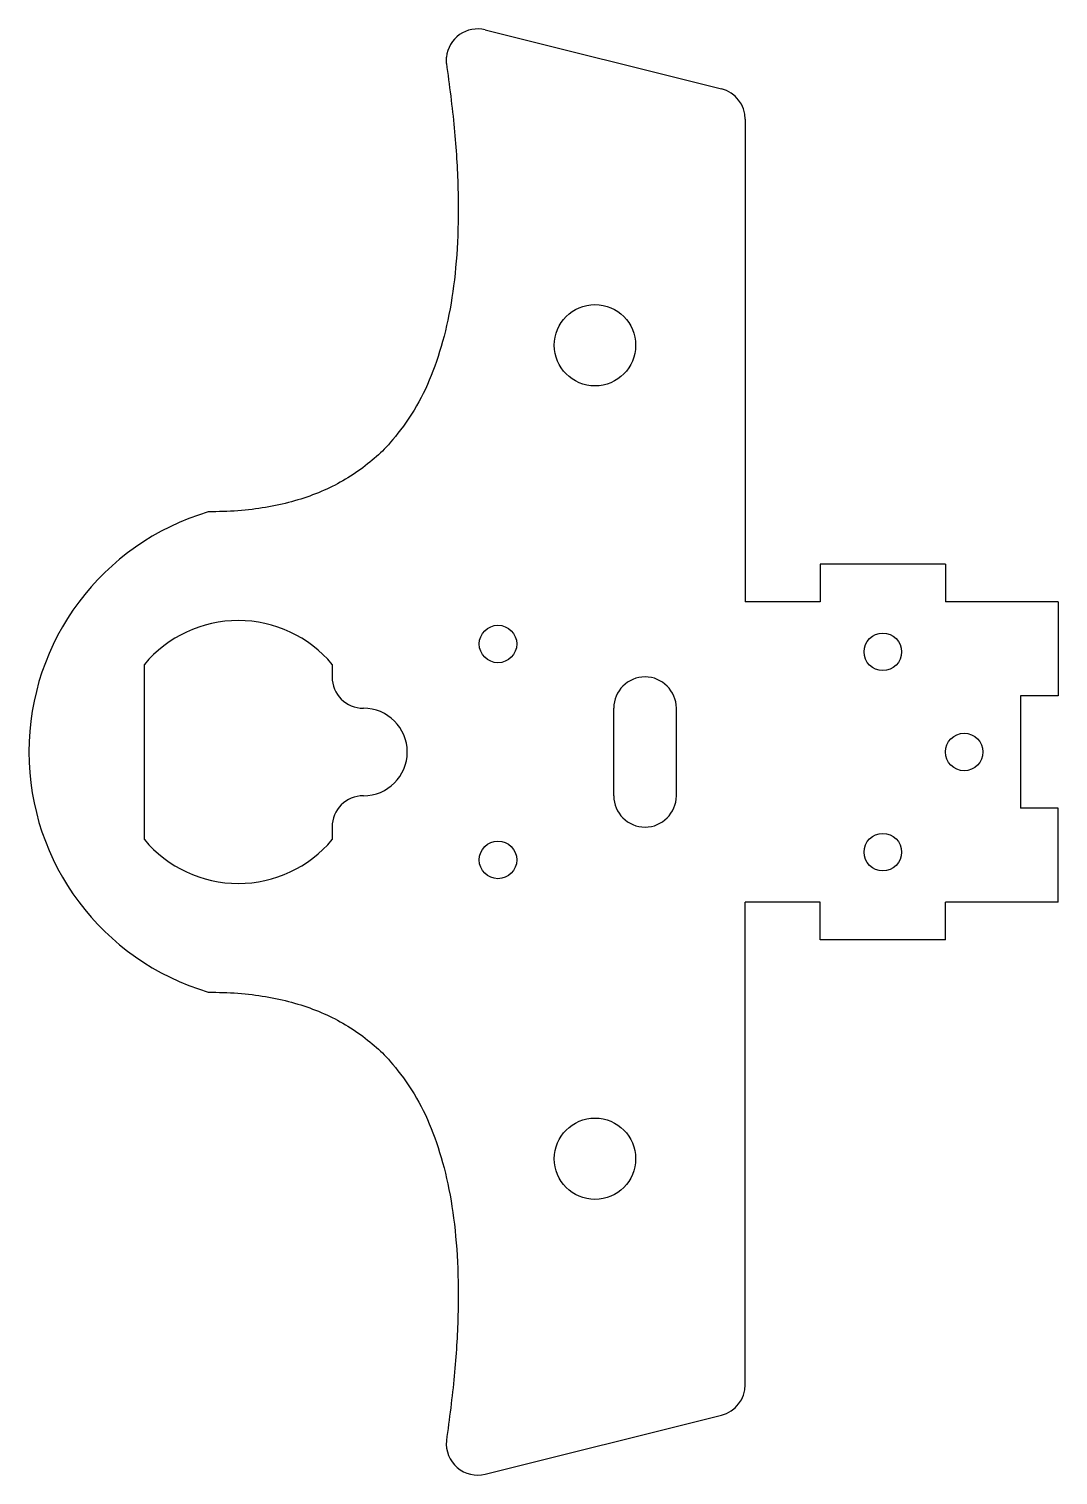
# Model space of a CAD drawing. Extents: x 114 to 196, y -58 to 58.
import ezdxf

# ---------------------------------------------------------------- set-up
doc = ezdxf.new("R2010")
doc.units = 0
doc.layers.add('VISIBLE', color=7, linetype='CONTINUOUS')

msp = doc.modelspace()

# ---------------------------------------------------------------- linework, layer by layer
at = {"layer": 'VISIBLE'}
for p, q in [((150.54, 57.7), (169.43, 52.97)), ((147.45, 55.02), (147.45, 55.52)), ((171.32, 50.55), (171.32, 12)), ((187.32, 15), (177.32, 15)), ((177.32, 15), (177.32, 12)), ((187.32, 15), (187.32, 12)), ((177.32, 12), (171.32, 12)), ((196.32, 12), (187.32, 12)), ((196.32, 12), (196.32, 4.5)), ((123.32, -7), (123.32, 7)), ((138.32, 7), (138.32, 6)), ((160.82, -3.5), (160.82, 3.5)), ((165.82, -3.5), (165.82, 3.5)), ((193.32, 4.5), (193.32, -4.5)), ((196.32, 4.5), (193.32, 4.5)), ((196.32, -4.5), (193.32, -4.5)), ((196.32, -12), (196.32, -4.5)), ((138.32, -6), (138.32, -7)), ((171.32, -50.55), (171.32, -12)), ((177.32, -12), (171.32, -12)), ((177.32, -15), (177.32, -12)), ((187.32, -15), (187.32, -12)), ((196.32, -12), (187.32, -12)), ((187.32, -15), (177.32, -15)), ((150.54, -57.7), (169.43, -52.97))]:
    msp.add_line(p, q, dxfattribs=at)
for centre, radius in [((159.32, 32.5), 3.25), ((151.57, 8.63), 1.5), ((182.32, 8), 1.5), ((188.82, 0), 1.5), ((182.32, -8), 1.5), ((151.57, -8.62), 1.5), ((159.32, -32.5), 3.25)]:
    msp.add_circle(centre, radius, dxfattribs=at)
for centre, radius, start, end in [((149.94, 55.27), 2.5, 75.964, 174.3573), ((168.82, 50.55), 2.5, 0, 75.964), ((134.09, 0), 20, 106.4585, 253.5415), ((130.82, 0.71), 9.79, 39.9662, 140.0338), ((140.82, 6), 2.5, 180, 270), ((163.32, 3.5), 2.5, 0, 180), ((140.82, 0), 3.5, 270, 90), ((140.82, -6), 2.5, 90, 180), ((163.32, -3.5), 2.5, 180, 0), ((130.82, -0.71), 9.79, 219.9662, 320.0338), ((168.82, -50.55), 2.5, 284.036, 0), ((149.94, -55.27), 2.5, 174.3573, 284.036)]:
    msp.add_arc(centre, radius, start, end, dxfattribs=at)
for points in [[(147.45, 55.02), (152.73, 19.18), (128.42, 19.18)], [(128.42, -19.18), (152.73, -19.18), (147.45, -55.02)]]:
    msp.add_open_spline(points, degree=2, dxfattribs=at)

doc.saveas('drawing.dxf')
